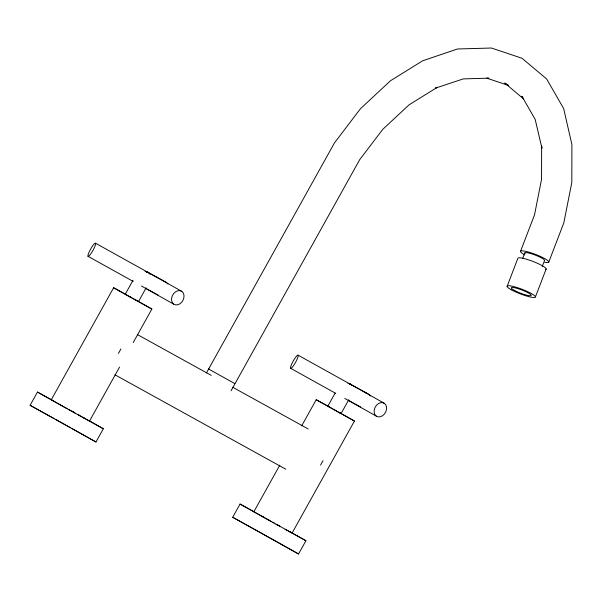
<?xml version="1.0" encoding="UTF-8"?>
<svg xmlns="http://www.w3.org/2000/svg" width="602" height="602" viewBox="0 0 602 602"><rect width="100%" height="100%" fill="white"/><g stroke="black" fill="none" stroke-linecap="round" stroke-linejoin="round"><path stroke-width="0.9" d="M507.11 286.379L517.81 258.454A15.155 2.453 21 0 1 533.688 261.719A15.155 2.453 21 0 1 545.721 269.448M520.489 251.47L534.523 214.839L541.552 179.373L541.634 145.985L541.935 148.197L535.163 119.362L521.942 96.282L523.454 98.803L504.769 83.038L508.577 85.439M522.724 258.273L524.733 253.036M542.251 266.49L544.592 260.38M535.464 296.861L546.164 268.936M548.836 261.953L563.811 222.883L571.81 182.526L571.9 144.54L563.653 108.541L546.654 78.975L521.994 58.259L491.495 48.025L457.505 48.98L422.649 60.794L390.487 80.751L360.455 108.729L334.464 142.915L206.433 372.939M120.912 348.957L118.421 353.419M323.033 460.68L320.55 465.143M89.766 421.069L103.333 428.759L95.959 441.996L30.1 405.312L37.467 392.068L53.57 400.917M124.87 293.942L113.627 287.748L51.283 399.766L75.686 413.506M133.208 342.576L151.862 309.052L125.246 294.227L132.937 280.404M131.868 297.937L138.49 301.594L146.181 287.771M78.275 414.876L89.517 421.061L119.55 367.1M231.07 390.766L359.703 159.658L382.721 129.392L409.112 104.808L437.376 87.26L435.321 88.185L463.329 78.892L488.907 78.155M289.314 531.348L305.921 540.731L298.547 553.975L232.688 517.284L240.055 504.047L254.526 511.986M279.81 465.135L253.871 511.738L271.043 521.392M301.655 425.892L316.216 399.728L329.858 407.253M332.74 408.961L327.834 406.199L335.073 393.189M336.172 410.873L341.071 413.574L348.769 399.751M285.13 529.218L292.105 533.041L354.45 421.031L339.716 412.739M488.342 78.162L486.86 78.192L508.238 85.341M327.834 406.199L328.722 406.681M209.353 369.417L208.616 369.018L234.84 383.617M354.45 421.031L333.388 409.383M103.333 428.759L73.467 412.204M305.921 540.731L276.055 524.184M30.1 405.312L49.469 415.967M232.688 517.284L234.675 518.352M147.136 271.893L165.038 281.631A7.578 7.126 -61.5 0 1 167.875 284.001M349.724 383.873L367.626 393.61M145.752 288.335L157.957 294.98M349.152 400.759L360.545 406.952M235.495 518.804L259.582 532.123M137.286 334.494L211.234 375.37M232.598 387.176L308.186 428.963M114.877 374.745L285.784 469.214M298.133 355.203A7.578 1.339 -60.9 0 1 293.204 366.084A7.578 1.339 -60.9 0 1 291.752 363.932A7.578 1.339 -60.9 0 1 298.133 355.203L349.882 383.963M95.545 243.223A7.578 1.339 -60.9 0 1 90.616 254.104A7.578 1.339 -60.9 0 1 89.164 251.952A7.578 1.339 -60.9 0 1 95.545 243.223L147.294 271.984M290.593 368.273L335.773 393.384M88.005 256.301L133.185 281.412M267.514 519.263L269.117 520.151M262.269 516.35L263.691 517.141M50.222 416.381L53.984 418.473M55.489 419.308L65.595 424.929M335.841 410.579L316.216 399.728M129.678 296.605L131.108 297.403M137.941 301.211L151.862 309.052M130.8 297.403L113.627 287.748M278.184 525.2L279.817 526.11M272.781 522.19L274.219 522.987M278.274 525.486L240.055 504.047M72.18 411.256L73.753 412.129M68.455 409.42L73.971 412.317M67.048 408.698L37.467 392.068M260.335 532.537L298.547 553.975M66.378 425.366L70.201 427.495M71.728 428.353L95.959 441.996M135.172 299.721L136.549 300.488M77.967 414.545L79.434 415.365M350.627 384.369L384.475 403.393A7.578 5.787 -60.7 0 1 382.405 415.839A7.578 5.787 -60.7 0 1 374.218 410.015A7.578 5.787 -60.7 0 1 384.475 403.393M181.887 291.421A7.578 5.787 -60.7 0 0 171.63 298.043A7.578 5.787 -60.7 0 0 179.817 303.859A7.578 5.787 -60.7 0 0 181.887 291.421L148.039 272.397A7.578 5.787 -60.7 0 0 145.12 271.57M344.826 398.441L376.258 416.102M141.432 286.01L173.669 304.13M83.106 417.419L84.566 418.239M289.201 531.37L290.518 532.108M340.183 413.062L341.071 413.574M146.376 272.239A7.578 1.339 -60.9 0 1 147.385 272.533M145.345 271.382A7.578 7.126 -61.5 0 1 149.981 274.264M349.258 383.722A7.578 5.787 -60.7 0 1 351.711 385.461M349.544 383.865A7.578 1.339 -60.9 0 1 349.973 384.505M347.933 383.354A7.578 7.126 -61.5 0 1 351.305 384.851M365.835 393.091A7.578 7.126 -61.5 0 1 370.463 395.981M524.741 254.894A15.155 2.453 21 0 1 524.53 251.109A15.155 2.453 21 0 1 544.584 258.521A15.155 2.453 21 0 1 544.795 262.306M525.094 253.653A10.618 1.716 21 0 1 534.561 254.834A10.618 1.716 21 0 1 544.283 260.741M511.369 289.803A15.155 2.453 21 0 0 535.02 297.373A15.155 2.453 21 0 0 517.479 287.673A15.155 2.453 21 0 0 511.369 289.803M514.341 290.352A10.618 1.716 21 0 0 530.911 295.65A10.618 1.716 21 0 0 518.615 288.855A10.618 1.716 21 0 0 514.341 290.352"/></g></svg>
